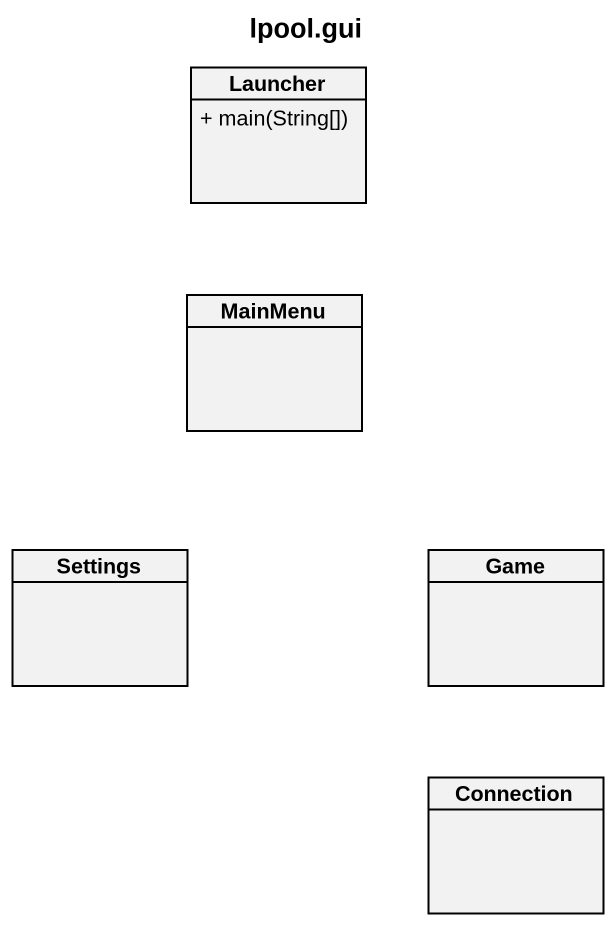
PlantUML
@startuml
title lpool.gui
hide circle
hide empty members
skinparam classAttributeIconSize 0
class Launcher {
  + main(String[])
}
class MainMenu
class Settings
class Game
class Connection
@enduml
